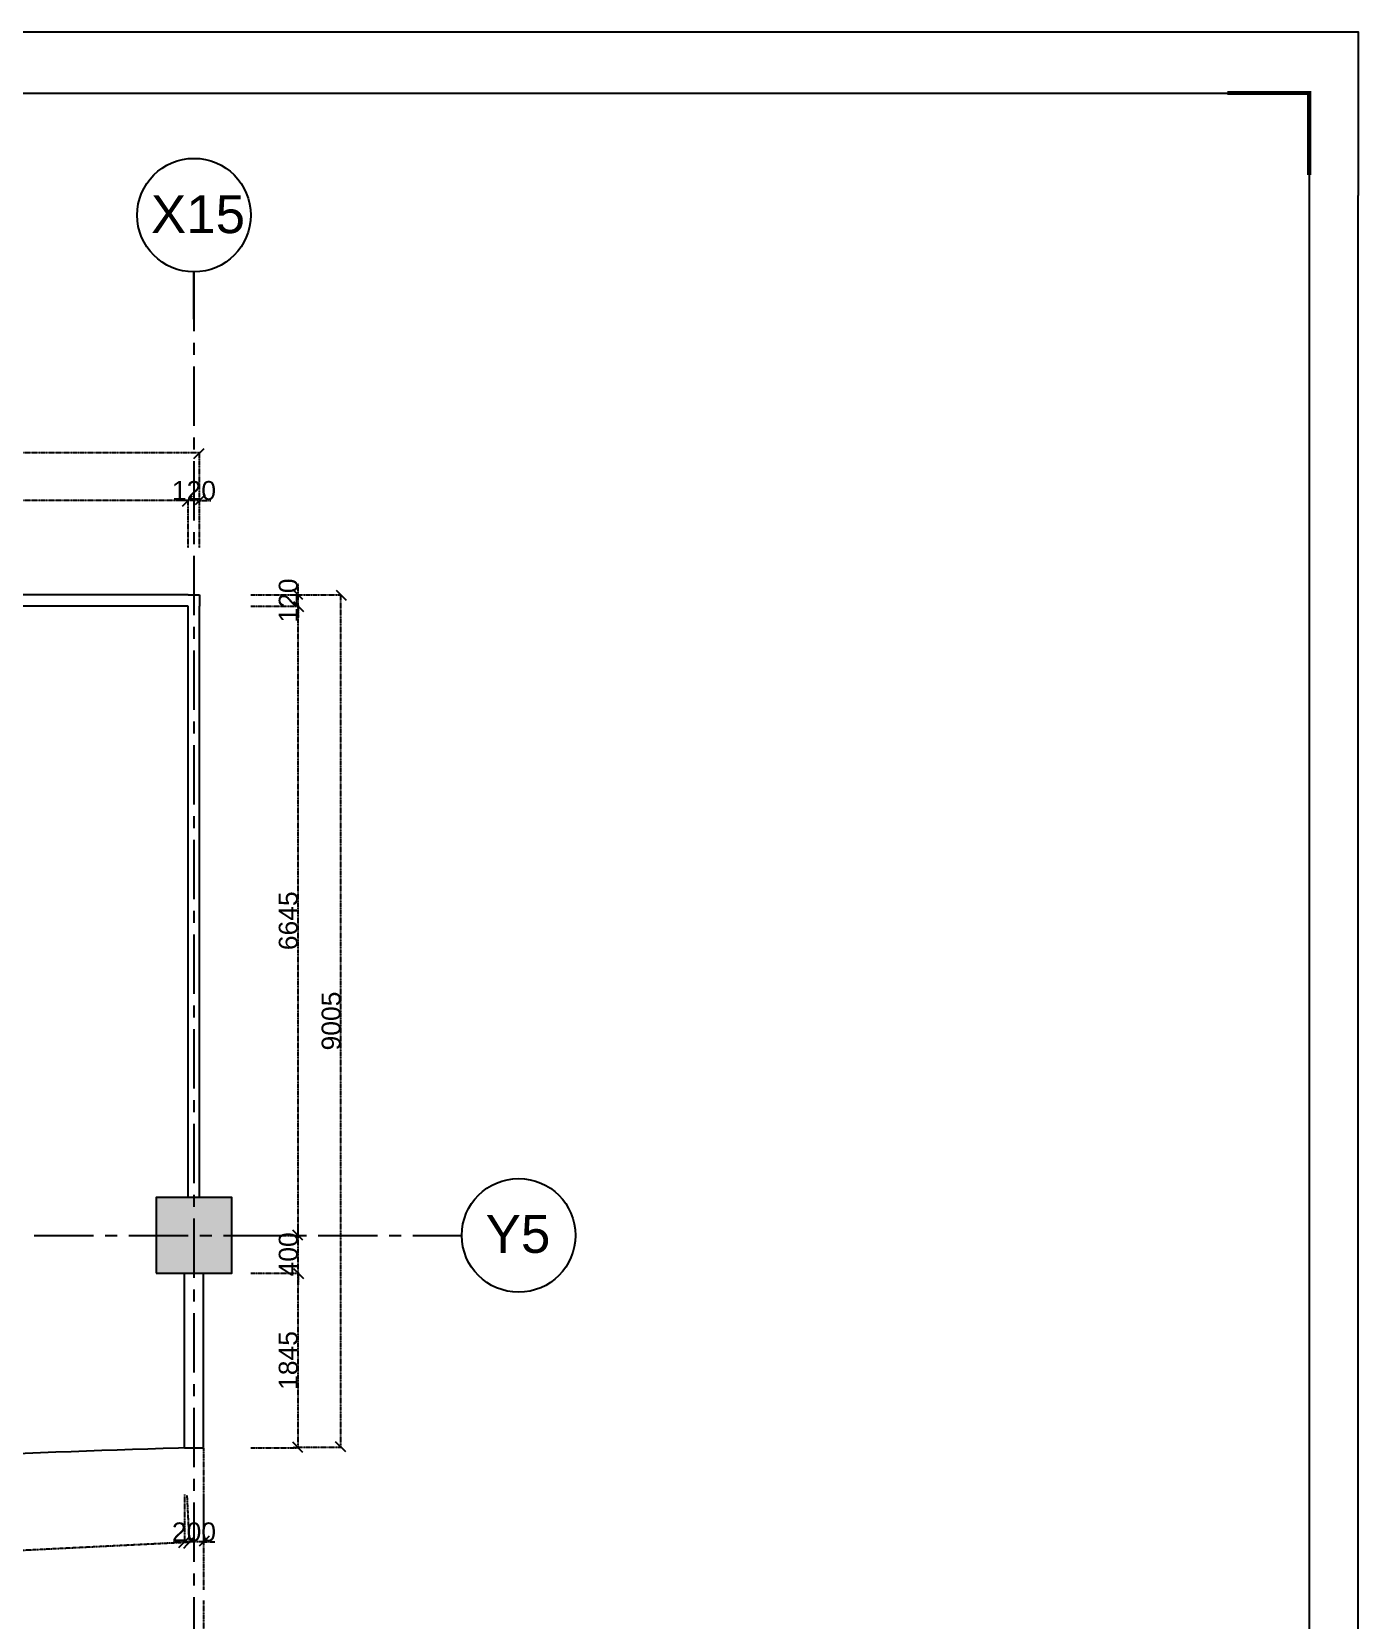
# Model space of a CAD drawing. Header units: inches. Extents: x 150046 to 186384, y -166880 to -113425.
# Drawn here: x 172372 to 186384, y -157999 to -141219 of the extents above; entities that cross this region are included whole.
import ezdxf

# ---------------------------------------------------------------- set-up
doc = ezdxf.new("R2010")
doc.units = ezdxf.units.IN
doc.header["$MEASUREMENT"] = 0
doc.linetypes.add('CENTER', pattern=[2, 1.25, -0.25, 0.25, -0.25])
for name, color, linetype in [('DIM', 3, 'Continuous'), ('DIM TEXT', 7, 'Continuous'), ('WALL', 255, 'Continuous'), ('修改', 3, 'Continuous'), ('租赁铺位线', 6, 'Continuous'), ('轴线', 10, 'CENTER')]:
    doc.layers.add(name, color=color, linetype=linetype)
doc.layers.add('PUB_HATCH', color=8, linetype='Continuous', lineweight=5)
doc.styles.get("Standard").update_dxf_attribs({"font": 'arial.ttf'})
doc.dimstyles.new('DIM-200MM', dxfattribs={"dimtxt": 200, "dimasz": 120, "dimexe": 10, "dimexo": 10, "dimgap": 0.7, "dimtad": 1, "dimdec": 0, "dimrnd": 5, "dimzin": 1, "dimdsep": 46, "dimtxsty": 'Standard', "dimblk": 'OBLIQUE', "dimcen": 0.5, "dimdle": 1, "dimclrd": 256, "dimclre": 256, "dimclrt": 7, "dimaunit": 1, "dimadec": 0, "dimazin": 0, "dimtfac": 1, "dimtdec": 0, "dimtix": 1, "dimtmove": 2, "dimatfit": 3, "dimfxl": 0, "dimtolj": 1, "dimtzin": 1, "dimarcsym": 0})

# ---------------------------------------------------------------- blocks, each defined once
blk = doc.blocks.new('_FZH')
blk.add_lwpolyline([(-0.5, -0.5), (0.5, -0.5), (0.5, 0.5), (-0.5, 0.5)], close=True)
at = {"layer": 'PUB_HATCH'}
blk.add_solid([(-0.5, -0.5), (0.5, -0.5), (-0.5, 0.5), (0.5, 0.5)], dxfattribs=at)
blk = doc.blocks.new('_Oblique')
at = {"color": 0, "linetype": 'ByBlock', "lineweight": -2}
blk.add_line((-0.5, -0.5), (0.5, 0.5), dxfattribs=at)
blk = doc.blocks.new('*D17')
at = {"layer": 'DEFPOINTS', "color": 0, "linetype": 'CENTER', "transparency": 16777216}
for p in [(174185, -154334), (175185, -154334), (174185, -156176)]:
    blk.add_point(p, dxfattribs=at)
at = {"layer": 'DIM', "linetype": 'CENTER', "lineweight": -2, "transparency": 16777216}
for p, q in [((174685, -154334), (175195, -154334)), ((175185, -156177), (175185, -154333)), ((174685, -156176), (175195, -156176))]:
    blk.add_line(p, q, dxfattribs=at)
at = {"layer": 'DIM', "linetype": 'CENTER', "lineweight": -2, "transparency": 16777216, "xscale": 120, "yscale": 120, "zscale": 120}
for p, rotation in [((175185, -154334), 90), ((175185, -156176), 270)]:
    blk.add_blockref('_Oblique', p, dxfattribs=dict(at, rotation=rotation))
at = {"layer": 'DIM', "color": 7, "linetype": 'CENTER', "transparency": 16777216, "insert": (175082, -155255), "char_height": 200, "attachment_point": 5, "rotation": 90}
blk.add_mtext('\\A1;1845', dxfattribs=at)
blk = doc.blocks.new('*D18')
at = {"layer": 'DEFPOINTS', "color": 0, "linetype": 'CENTER', "transparency": 16777216}
for p in [(174485, -153934), (175185, -153934), (174185, -154334)]:
    blk.add_point(p, dxfattribs=at)
at = {"layer": 'DIM', "linetype": 'CENTER', "lineweight": -2, "transparency": 16777216}
for p, q in [((175185, -153934), (175185, -153814)), ((174685, -153934), (175195, -153934)), ((175185, -154334), (175185, -153934)), ((174685, -154334), (175195, -154334)), ((175185, -154334), (175185, -154454))]:
    blk.add_line(p, q, dxfattribs=at)
at = {"layer": 'DIM', "linetype": 'CENTER', "lineweight": -2, "transparency": 16777216, "xscale": 120, "yscale": 120, "zscale": 120}
for p, rotation in [((175185, -153934), 270), ((175185, -154334), 90)]:
    blk.add_blockref('_Oblique', p, dxfattribs=dict(at, rotation=rotation))
at = {"layer": 'DIM', "color": 7, "linetype": 'CENTER', "transparency": 16777216, "insert": (175082, -154134), "char_height": 200, "attachment_point": 5, "rotation": 90}
blk.add_mtext('\\A1;400', dxfattribs=at)
blk = doc.blocks.new('*D19')
at = {"layer": 'DEFPOINTS', "color": 0, "linetype": 'CENTER', "transparency": 16777216}
for p in [(174025, -147287), (174145, -147167), (175185, -147167)]:
    blk.add_point(p, dxfattribs=at)
at = {"layer": 'DIM', "linetype": 'CENTER', "lineweight": -2, "transparency": 16777216}
for p, q in [((175185, -147167), (175185, -147047)), ((174685, -147167), (175195, -147167)), ((174685, -147287), (175195, -147287)), ((175185, -147287), (175185, -147167)), ((175185, -147287), (175185, -147407))]:
    blk.add_line(p, q, dxfattribs=at)
at = {"layer": 'DIM', "linetype": 'CENTER', "lineweight": -2, "transparency": 16777216, "xscale": 120, "yscale": 120, "zscale": 120}
for p, rotation in [((175185, -147167), 270), ((175185, -147287), 90)]:
    blk.add_blockref('_Oblique', p, dxfattribs=dict(at, rotation=rotation))
at = {"layer": 'DIM', "color": 7, "linetype": 'CENTER', "transparency": 16777216, "insert": (175082, -147227), "char_height": 200, "attachment_point": 5, "rotation": 90}
blk.add_mtext('\\A1;120', dxfattribs=at)
blk = doc.blocks.new('*D20')
at = {"layer": 'DEFPOINTS', "color": 0, "linetype": 'CENTER', "transparency": 16777216}
for p in [(174025, -147287), (175185, -147287), (174485, -153934)]:
    blk.add_point(p, dxfattribs=at)
at = {"layer": 'DIM', "linetype": 'CENTER', "lineweight": -2, "transparency": 16777216}
for p, q in [((174685, -147287), (175195, -147287)), ((175185, -153935), (175185, -147286)), ((174685, -153934), (175195, -153934))]:
    blk.add_line(p, q, dxfattribs=at)
at = {"layer": 'DIM', "linetype": 'CENTER', "lineweight": -2, "transparency": 16777216, "xscale": 120, "yscale": 120, "zscale": 120}
for p, rotation in [((175185, -147287), 90), ((175185, -153934), 270)]:
    blk.add_blockref('_Oblique', p, dxfattribs=dict(at, rotation=rotation))
at = {"layer": 'DIM', "color": 7, "linetype": 'CENTER', "transparency": 16777216, "insert": (175082, -150610), "char_height": 200, "attachment_point": 5, "rotation": 90}
blk.add_mtext('\\A1;6645', dxfattribs=at)
blk = doc.blocks.new('*D21')
at = {"layer": 'DEFPOINTS', "color": 0, "linetype": 'CENTER', "transparency": 16777216}
for p in [(174145, -147167), (175638, -147167), (174185, -156170)]:
    blk.add_point(p, dxfattribs=at)
at = {"layer": 'DIM', "linetype": 'CENTER', "lineweight": -2, "transparency": 16777216}
for p, q in [((175138, -147167), (175648, -147167)), ((175638, -156171), (175638, -147166)), ((175138, -156170), (175648, -156170))]:
    blk.add_line(p, q, dxfattribs=at)
at = {"layer": 'DIM', "linetype": 'CENTER', "lineweight": -2, "transparency": 16777216, "xscale": 120, "yscale": 120, "zscale": 120}
for p, rotation in [((175638, -147167), 90), ((175638, -156170), 270)]:
    blk.add_blockref('_Oblique', p, dxfattribs=dict(at, rotation=rotation))
at = {"layer": 'DIM', "color": 7, "linetype": 'CENTER', "transparency": 16777216, "insert": (175535, -151669), "char_height": 200, "attachment_point": 5, "rotation": 90}
blk.add_mtext('\\A1;9005', dxfattribs=at)
blk = doc.blocks.new('*D22')
at = {"layer": 'DEFPOINTS', "color": 0, "linetype": 'CENTER', "transparency": 16777216}
for p in [(174025, -146169), (174025, -147167), (174145, -147167)]:
    blk.add_point(p, dxfattribs=at)
at = {"layer": 'DIM', "linetype": 'CENTER', "lineweight": -2, "transparency": 16777216}
for p, q in [((174025, -146169), (173905, -146169)), ((174025, -146669), (174025, -146159)), ((174145, -146169), (174025, -146169)), ((174145, -146669), (174145, -146159)), ((174145, -146169), (174265, -146169))]:
    blk.add_line(p, q, dxfattribs=at)
at = {"layer": 'DIM', "linetype": 'CENTER', "lineweight": -2, "transparency": 16777216, "xscale": 120, "yscale": 120, "zscale": 120}
blk.add_blockref('_Oblique', (174025, -146169), dxfattribs=at)
at = {"layer": 'DIM', "linetype": 'CENTER', "lineweight": -2, "transparency": 16777216, "xscale": 120, "yscale": 120, "zscale": 120, "rotation": 180}
blk.add_blockref('_Oblique', (174145, -146169), dxfattribs=at)
at = {"layer": 'DIM', "color": 7, "linetype": 'CENTER', "transparency": 16777216, "insert": (174085, -146066), "char_height": 200, "attachment_point": 5}
blk.add_mtext('\\A1;120', dxfattribs=at)
blk = doc.blocks.new('*D24')
at = {"layer": 'DEFPOINTS', "color": 0, "linetype": 'CENTER', "transparency": 16777216}
for p in [(163085, -145666), (163085, -147166), (174145, -147167)]:
    blk.add_point(p, dxfattribs=at)
at = {"layer": 'DIM', "linetype": 'CENTER', "lineweight": -2, "transparency": 16777216}
for p, q in [((174146, -145666), (163084, -145666)), ((163085, -146166), (163085, -145656)), ((174145, -146166), (174145, -145656))]:
    blk.add_line(p, q, dxfattribs=at)
at = {"layer": 'DIM', "linetype": 'CENTER', "lineweight": -2, "transparency": 16777216, "xscale": 120, "yscale": 120, "zscale": 120, "rotation": 180}
blk.add_blockref('_Oblique', (163085, -145666), dxfattribs=at)
at = {"layer": 'DIM', "linetype": 'CENTER', "lineweight": -2, "transparency": 16777216, "xscale": 120, "yscale": 120, "zscale": 120}
blk.add_blockref('_Oblique', (174145, -145666), dxfattribs=at)
at = {"layer": 'DIM', "color": 7, "linetype": 'CENTER', "transparency": 16777216, "insert": (168615, -145564), "char_height": 200, "attachment_point": 5}
blk.add_mtext('\\A1;11060', dxfattribs=at)
blk = doc.blocks.new('*D31')
at = {"layer": 'DEFPOINTS', "color": 0, "linetype": 'CENTER', "transparency": 16777216}
for p in [(173985, -156176), (174185, -156176), (173985, -157170)]:
    blk.add_point(p, dxfattribs=at)
at = {"layer": 'DIM', "linetype": 'CENTER', "lineweight": -2, "transparency": 16777216}
for p, q in [((173985, -156670), (173985, -157180)), ((174185, -156670), (174185, -157180)), ((173985, -157170), (173865, -157170)), ((174185, -157170), (173985, -157170)), ((174185, -157170), (174305, -157170))]:
    blk.add_line(p, q, dxfattribs=at)
at = {"layer": 'DIM', "linetype": 'CENTER', "lineweight": -2, "transparency": 16777216, "xscale": 120, "yscale": 120, "zscale": 120}
blk.add_blockref('_Oblique', (173985, -157170), dxfattribs=at)
at = {"layer": 'DIM', "linetype": 'CENTER', "lineweight": -2, "transparency": 16777216, "xscale": 120, "yscale": 120, "zscale": 120, "rotation": 180}
blk.add_blockref('_Oblique', (174185, -157170), dxfattribs=at)
at = {"layer": 'DIM', "color": 7, "linetype": 'CENTER', "transparency": 16777216, "insert": (174085, -157067), "char_height": 200, "attachment_point": 5}
blk.add_mtext('\\A1;200', dxfattribs=at)
blk = doc.blocks.new('*D32')
at = {"layer": 'DEFPOINTS', "color": 0, "linetype": 'CENTER', "transparency": 16777216}
for p in [(173985, -156176), (163778, -156681), (163827, -157679)]:
    blk.add_point(p, dxfattribs=at)
at = {"layer": 'DIM', "linetype": 'CENTER', "lineweight": -2, "transparency": 16777216}
for p, q in [((174010, -156676), (174035, -157185)), ((163803, -157180), (163828, -157689)), ((174035, -157175), (163826, -157679))]:
    blk.add_line(p, q, dxfattribs=at)
at = {"layer": 'DIM', "linetype": 'CENTER', "lineweight": -2, "transparency": 16777216, "xscale": 120, "yscale": 120, "zscale": 120}
for p, rotation in [((174034, -157175), 2.828310173164255), ((163827, -157679), 182.8283101731642)]:
    blk.add_blockref('_Oblique', p, dxfattribs=dict(at, rotation=rotation))
at = {"layer": 'DIM', "color": 7, "linetype": 'CENTER', "transparency": 16777216, "insert": (168926, -157324), "char_height": 200, "attachment_point": 5, "rotation": 2.8283}
blk.add_mtext('\\A1;10220', dxfattribs=at)
blk = doc.blocks.new('*D34')
at = {"layer": 'DEFPOINTS', "color": 0, "linetype": 'CENTER', "transparency": 16777216}
for p in [(163086, -156081), (174185, -156170), (163086, -158291)]:
    blk.add_point(p, dxfattribs=at)
at = {"layer": 'DIM', "linetype": 'CENTER', "lineweight": -2, "transparency": 16777216}
for p, q in [((163086, -157791), (163086, -158301)), ((174185, -157791), (174185, -158301)), ((174186, -158291), (163085, -158291))]:
    blk.add_line(p, q, dxfattribs=at)
at = {"layer": 'DIM', "linetype": 'CENTER', "lineweight": -2, "transparency": 16777216, "xscale": 120, "yscale": 120, "zscale": 120, "rotation": 180}
blk.add_blockref('_Oblique', (163086, -158291), dxfattribs=at)
at = {"layer": 'DIM', "linetype": 'CENTER', "lineweight": -2, "transparency": 16777216, "xscale": 120, "yscale": 120, "zscale": 120}
blk.add_blockref('_Oblique', (174185, -158291), dxfattribs=at)
at = {"layer": 'DIM', "color": 7, "linetype": 'CENTER', "transparency": 16777216, "insert": (168635, -158188), "char_height": 200, "attachment_point": 5}
blk.add_mtext('\\A1;11100', dxfattribs=at)
blk = doc.blocks.new('*D35')
at = {"layer": 'DEFPOINTS', "color": 0, "linetype": 'CENTER', "transparency": 16777216}
for p in [(164985, -146169), (174025, -147167), (164985, -153534)]:
    blk.add_point(p, dxfattribs=at)
at = {"layer": 'DIM', "linetype": 'CENTER', "lineweight": -2, "transparency": 16777216}
for p, q in [((174026, -146169), (164984, -146169)), ((164985, -146669), (164985, -146159)), ((174025, -146669), (174025, -146159))]:
    blk.add_line(p, q, dxfattribs=at)
at = {"layer": 'DIM', "linetype": 'CENTER', "lineweight": -2, "transparency": 16777216, "xscale": 120, "yscale": 120, "zscale": 120, "rotation": 180}
blk.add_blockref('_Oblique', (164985, -146169), dxfattribs=at)
at = {"layer": 'DIM', "linetype": 'CENTER', "lineweight": -2, "transparency": 16777216, "xscale": 120, "yscale": 120, "zscale": 120}
blk.add_blockref('_Oblique', (174025, -146169), dxfattribs=at)
at = {"layer": 'DIM', "color": 7, "linetype": 'CENTER', "transparency": 16777216, "insert": (169505, -146066), "char_height": 200, "attachment_point": 5}
blk.add_mtext('\\A1;9040', dxfattribs=at)

msp = doc.modelspace()

# ---------------------------------------------------------------- linework, layer by layer
for points in [[(150095.5, -165151.8), (150095.5, -141219), (184655.5, -141219)], [(184655.5, -141219), (186383.5, -141219), (186383.5, -142947)], [(184655.5, -166879.8), (186383.5, -166879.8), (186383.5, -142947)]]:
    msp.add_lwpolyline(points)
msp.add_lwpolyline([(150613.9, -141867), (185865.1, -141867), (185865.1, -166231.8), (150613.9, -166231.8)], close=True)
at = {"const_width": 43.2}
msp.add_lwpolyline([(185865.1, -142731), (185865.1, -141867), (185001.1, -141867)], dxfattribs=at)
at = {"layer": 'DIM'}
for p, q in [((174085.1, -144256.2), (174085.1, -143756.2)), ((176414.2, -153933.7), (176914.2, -153933.7))]:
    msp.add_line(p, q, dxfattribs=at)
at = {"layer": 'DIM', "linetype": 'CENTER'}
msp.add_line((174185.1, -156176.3), (174185.1, -157676.3), dxfattribs=at)
at = {"layer": 'DIM'}
for centre in [(174085.1, -143156.2), (177514.2, -153933.7)]:
    msp.add_circle(centre, 600, dxfattribs=at)
at = {"layer": 'WALL', "color": 255, "linetype": 'Continuous', "lineweight": -3}
for p, q in [((174025.1, -147167), (163085.1, -147166.5)), ((174025.1, -147287), (163085.1, -147287.5)), ((174025.1, -153533.7), (174024.8, -147287)), ((174143.2, -153533.7), (174145.1, -147287)), ((173985.1, -156176.3), (173985.1, -154333.7)), ((174185.1, -156170), (174185.1, -154333.7))]:
    msp.add_line(p, q, dxfattribs=at)
msp.add_lwpolyline([(173985.1, -156176.3), (174185.1, -156176.3)], dxfattribs=at)
at = {"layer": '修改', "color": 0}
for p, q in [((174025.1, -147167), (174145.2, -147167)), ((174145.2, -147167), (174145.1, -147287))]:
    msp.add_line(p, q, dxfattribs=at)
at = {"layer": '租赁铺位线', "color": 6, "lineweight": -3}
msp.add_arc((182801.4, -442180.9), 286137.4, 91.745599, 93.822554, dxfattribs=at)
at = {"layer": '轴线', "color": 10, "linetype": 'CENTER', "lineweight": -3, "ltscale": 500}
for p, q in [((174085.1, -143756.2), (174085.1, -159351.2)), ((161397.1, -153933.7), (176914.2, -153933.7))]:
    msp.add_line(p, q, dxfattribs=at)

# ---------------------------------------------------------------- block references
at = {"layer": 'WALL', "color": 255, "linetype": 'Continuous', "lineweight": -3, "xscale": 800, "yscale": 800, "zscale": 800}
msp.add_blockref('_FZH', (174085.1, -153933.7), dxfattribs=at)

# ---------------------------------------------------------------- texts
at = {"layer": 'DIM TEXT', "char_height": 400, "attachment_point": 1}
for s, insert in [('X15', (173630.7, -142946.3)), ('Y5', (177166.1, -153718))]:
    msp.add_mtext_dynamic_manual_height_columns(s, width=10456.675, gutter_width=2, heights=[0], dxfattribs=dict(at, insert=insert))

# ---------------------------------------------------------------- dimensions: what is measured, and where the dimension line sits
at = {"layer": 'DIM', "linetype": 'CENTER'}
for base, p1, p2, angle, picture, middle in [((163085.1, -145666.5), (174145.2, -147167), (163085.1, -147166.5), 180, '*D24', (168615.2, -145563.6)), ((164985.1, -146169.2), (174025.1, -147167), (164985.1, -153533.7), 180, '*D35', (169505.1, -146066.4)), ((174025.1, -146169.2), (174145.2, -147167), (174025.1, -147167), 180, '*D22', (174085.2, -146066.4)), ((175185.1, -147167), (174025.1, -147287), (174145.2, -147167), 90, '*D19', (175082.3, -147227)), ((175638.3, -147167), (174185.1, -156170), (174145.2, -147167), 90, '*D21', (175535.5, -151668.5)), ((175185.1, -147287), (174485.1, -153933.7), (174025.1, -147287), 90, '*D20', (175082.3, -150610.3)), ((175185.1, -153933.7), (174185.1, -154333.7), (174485.1, -153933.7), 90, '*D18', (175082.3, -154133.7)), ((175185.1, -154333.7), (174185.1, -156176.3), (174185.1, -154333.7), 90, '*D17', (175082.3, -155255)), ((163085.5, -158290.5), (174185.1, -156170), (163085.5, -156081.4), 180, '*D34', (168635.3, -158187.7))]:
    dim = msp.add_linear_dim(base=base, p1=p1, p2=p2, angle=angle, dimstyle='DIM-200MM', dxfattribs=at)
    dim.commit()
    dim.dimension.update_dxf_attribs({"geometry": picture, "text_midpoint": middle})
for p1, p2, distance, picture, middle in [((173985.1, -156176.3), (163778.1, -156680.5), 999.9, '*D32', (168925.9, -157324.4)), ((174185.1, -156176.3), (173985.1, -156176.3), 993.3, '*D31', (174085.1, -157066.7))]:
    dim = msp.add_aligned_dim(p1=p1, p2=p2, distance=distance, dimstyle='DIM-200MM', dxfattribs=at)
    dim.commit()
    dim.dimension.update_dxf_attribs({"geometry": picture, "text_midpoint": middle})

doc.saveas('drawing.dxf')
